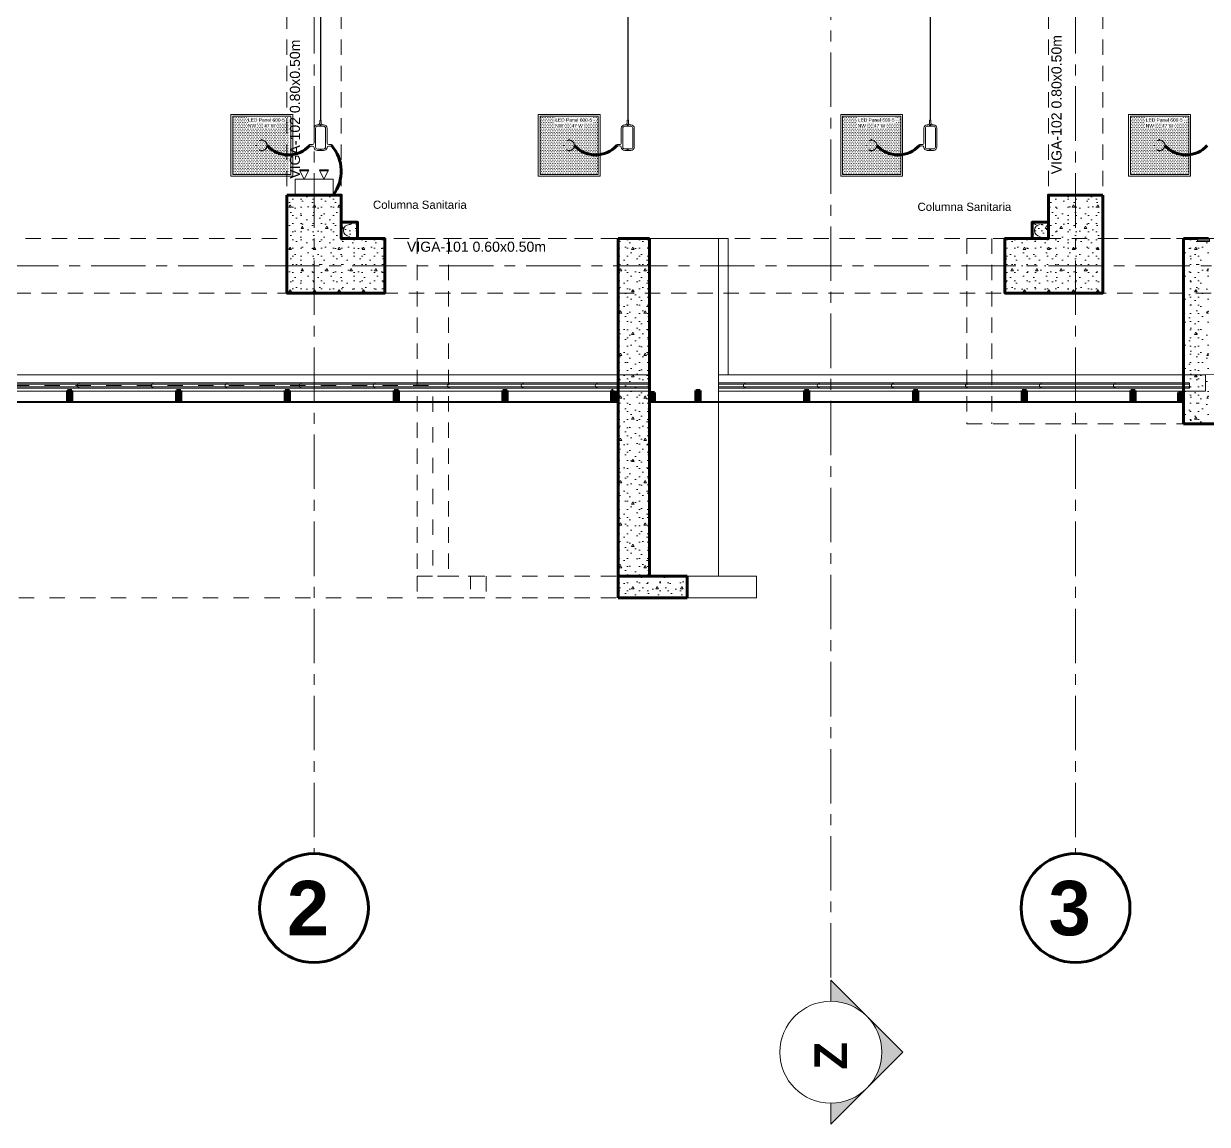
# Model space of a CAD drawing. Header units: inches. Extents: x -38 to 5698, y -33 to 92.
# Drawn here: x 291.15 to 302.03, y -0.44 to 9.67 of the extents above; entities that cross this region are included whole.
import ezdxf
from ezdxf.lldxf.tags import DXFTag

# ---------------------------------------------------------------- set-up
doc = ezdxf.new("R2010")
doc.units = ezdxf.units.IN
doc.header["$MEASUREMENT"] = 0
doc.set_wipeout_variables(frame=1)
for name, pattern in [('CONTINUA', [0]), ('DASHED', [0.75, 0.5, -0.25]), ('Hidden Line', [0.195611, 0.141111, -0.0545]), ('Línea Oculta', [0.195611, 0.141111, -0.0545]), ('Punto & Raya', [0.65, 0.5, -0.075, 0, -0.075]), ('Rayas', [0.282222, 0.141111, -0.141111]), ('Wipeout_Contour', [1, 0, -1])]:
    doc.linetypes.add(name, pattern=pattern)
for name, color, linetype, lineweight in [('00_IE_Luminarias', 6, 'Continuous', 30), ('ALUMBRADO_CONDUIT', 30, 'CONDUIT1', 30), ('CABLEADO EXT.', 3, 'PVCSUBT', 30), ('Luminarias', 5, 'Continuous', 20), ('pulsador', 4, 'Continuous', 40), ('Simb_Alumbrado', 140, 'CONTINUA', 30)]:
    doc.layers.add(name, color=color, linetype=linetype, lineweight=lineweight)
for name, color, linetype in [('02 _ ARQ _ ALB _ Ejes Generales', 7, 'Continuous'), ('02 _ ARQ _ ZON _ Espacio.3D', 7, 'Continuous'), ('08 _ STR _ EXT _ 06 Columnas', 7, 'Continuous'), ('08 _ STR _ EXT _ 07 Losa Aligerada', 7, 'Continuous'), ('08 _ STR _ EXT _ 08 Placas Inclinadas', 7, 'Continuous'), ('08 _ STR _ EXT _ 09 Vigas', 7, 'Continuous'), ('Acabado - Muros', 7, 'Continuous'), ('Estructura - 04 MURO', 7, 'Continuous'), ('Estructura - Carga', 7, 'Continuous'), ('Interior - Escaleras & Barandillas', 7, 'Continuous'), ('Marcador - Secciones', 251, 'Continuous'), ('MEP - HVAC', 7, 'Continuous'), ('Notas - Etiquetas', 251, 'Continuous')]:
    doc.layers.add(name, color=color, linetype=linetype)
doc.styles.add('Estilo_Generado_1', font='swisseb.ttf')
doc.styles.add('Estilo_Generado_4', font='swisse.ttf')
doc.styles.add('{18b73a54-fa43-428c-adcb-c1c7bbdf2c84}', font='Simplex.shx')
tags = doc.linetypes.add('CONDUIT', pattern='A,1.5,-0.210535,["con",{18b73a54-fa43-428c-adcb-c1c7bbdf2c84},S=0.2,R=0,X=0,Y=-0.065594],-0.702384', length=2.412919).pattern_tags.tags
tags[6] = DXFTag(74, 10)
tags = doc.linetypes.add('CONDUIT1', pattern='A,1,-0.19772,["con",{18b73a54-fa43-428c-adcb-c1c7bbdf2c84},S=0.2,R=0,X=0,Y=-0.065594],-0.593642', length=1.791362).pattern_tags.tags
tags[6] = DXFTag(74, 10)
tags = doc.linetypes.add('PVCSUBT', pattern='A,0.6,-0.3,0.6,-0.075691,["PVC",Standard,S=0.2,R=0,X=0,Y=-0.093724],-0.621005', length=2.196696).pattern_tags.tags
tags[10] = DXFTag(74, 10)
pattern_1 = [(0, (277.50004, 6e-09), (0, 0.3897114), [0.024375, -0.200625]), (0, (277.61254, 0.19486), (0, 0.3897114), [0.024375, -0.200625]), (60, (277.50004, 6e-09), (-0.3375, 0.194856), [0.024375, -0.200625]), (60, (277.72504, 6e-09), (-0.3375, 0.194856), [0.024375, -0.200625]), (120, (277.5244, 6e-09), (0.3375, 0.194856), [0.024375, -0.200625]), (120, (277.7494, 6e-09), (0.3375, 0.194856), [0.024375, -0.200625]), (0, (277.50004, 0.0375), (0, 0.075), [0, -0.075, 0, -0.1125]), (45, (277.53754, 0.0375), (-0.053033, 0.053033), [0, -0.05625, 0, -0.09375])]
pattern_2 = [(0, (277.50004, 6e-09), (0, 0.311769), [0.03, -0.15]), (0, (277.59004, 0.1559), (0, 0.311769), [0.03, -0.15]), (60, (277.50004, 6e-09), (-0.27, 0.1558846), [0.03, -0.15]), (60, (277.68004, 6e-09), (-0.27, 0.1558846), [0.03, -0.15]), (120, (277.53004, 6e-09), (0.27, 0.1558846), [0.03, -0.15]), (120, (277.71004, 6e-09), (0.27, 0.1558846), [0.03, -0.15]), (0, (277.50004, 0.03), (0, 0.06), [0, -0.06, 0, -0.09]), (45, (277.53004, 0.03), (-0.04242641, 0.04242641), [0, -0.045, 0, -0.075])]

# ---------------------------------------------------------------- blocks, each defined once
blk = doc.blocks.new('*U270')
at = {"layer": 'Luminarias', "linetype": 'DASHED', "lineweight": 0, "ltscale": 0.05}
blk.add_lwpolyline([(0, -0.005), (0, 0.005)], dxfattribs=at)
blk = doc.blocks.new('*U271')
at = {"color": 0, "linetype": 'ByBlock', "lineweight": -2, "transparency": 16777216}
for p, rotation in [((-0.05, 0), 90), ((0, -0.05), 180), ((0.05, 0), 269.9999999999999)]:
    blk.add_blockref('*U270', p, dxfattribs=dict(at, rotation=rotation))
blk.add_blockref('*U270', (0, 0.05), dxfattribs=at)
blk = doc.blocks.new('PANEL LED 50W')
at = {"layer": 'Luminarias'}
h = blk.add_hatch(dxfattribs=at)
h.set_pattern_fill('DOTS', color=4, scale=0.009097)
h.set_pattern_definition([(0, (0, -2e-14), (0.0072206, 0.01444116), [0, -0.01444116])])
h.paths.add_polyline_path([(-0.257, -0.257), (0.257, -0.257), (0.257, 0.257), (-0.257, 0.257)])
h.paths.add_polyline_path([(-0.13, 0.097), (0.185, 0.097), (0.185, 0.247), (-0.13, 0.247)], flags=24)
at = {"layer": 'Luminarias', "color": 4, "lineweight": 0}
for points in [[(-0.273, 0.273), (0.273, 0.273), (0.273, -0.273), (-0.273, -0.273)], [(-0.257, -0.257), (0.257, -0.257), (0.257, 0.257), (-0.257, 0.257)]]:
    blk.add_lwpolyline(points, close=True, dxfattribs=at)
at = {"layer": 'Luminarias', "color": 4, "linetype": 'DASHED', "lineweight": 0, "ltscale": 0.01}
blk.add_circle((0, 0), 0.0455, dxfattribs=at)
at = {"color": 4}
blk.add_blockref('*U271', (0, 0), dxfattribs=at)
at = {"layer": 'Luminarias', "color": 4, "insert": (-0.122, 0.239), "char_height": 0.03093, "width": 0.38285, "attachment_point": 1}
blk.add_mtext('{\\Ftxt|c0;LED Panel 600-5 - NW      47 W}', dxfattribs=at)
blk = doc.blocks.new('lumin 47')
at = {"layer": 'ALUMBRADO_CONDUIT', "xscale": 1.041283452965173, "yscale": 1.041283452965173, "zscale": 1.041283452965173}
blk.add_blockref('PANEL LED 50W', (-76.251, 24.243), dxfattribs=at)
blk = doc.blocks.new('CAJA OVAL TIPO L')
at = {"layer": 'Simb_Alumbrado', "lineweight": 13}
blk.add_lwpolyline([(-0.0491, -0.079), (-0.0491, -0.0343, -0.380413), (-0.0258, -0.0088), (-0.0258, -0.0088, 0.341426), (-0.0164, 0.0033), (-0.0164, 0.0236), (-0.0063, 0.0236), (-0.0063, 0.0033, 0.414214), (0.0063, -0.0092), (0.1138, -0.0092, -0.414214), (0.1388, -0.0343), (0.1388, -0.0382, 0.414214), (0.1513, -0.0508), (0.1716, -0.0508), (0.1716, -0.0609), (0.1513, -0.0609, 0.414214), (0.1388, -0.0734), (0.1388, -0.079, -0.414214), (0.1138, -0.104), (-0.0241, -0.104, -0.414214), (-0.0491, -0.079, 0.414214)], format="xyb", dxfattribs=at)
for points in [[(-0.0483, -0.0558), (-0.0395, -0.0558)], [(-0.0439, -0.0514), (-0.0439, -0.0602)], [(0.1323, -0.0558), (0.1411, -0.0558)], [(0.1367, -0.0514), (0.1367, -0.0602)]]:
    blk.add_lwpolyline(points, dxfattribs=at)
blk.add_lwpolyline([(-0.0241, -0.0199), (0.1138, -0.0199, -0.414214), (0.1282, -0.0343), (0.1282, -0.079, -0.414214), (0.1138, -0.0934), (-0.0241, -0.0934, -0.414214), (-0.0384, -0.079), (-0.0384, -0.0343, -0.414214)], format="xyb", close=True, dxfattribs=at)
for centre in [(-0.0439, -0.0558), (0.1367, -0.0558)]:
    blk.add_circle(centre, 0.00438, dxfattribs=at)
blk = doc.blocks.new('luz de emergencia')
at = {"color": 5, "lineweight": 40}
for p, q in [((164.149, 48.937, 0), (164.233, 48.937, 0)), ((164.331, 48.937, 0), (164.415, 48.937, 0))]:
    blk.add_line(p, q, dxfattribs=at)
at = {"layer": '00_IE_Luminarias', "color": 5, "linetype": 'Continuous', "lineweight": 13}
for p, q in [((164.191, 49.021, 0), (164.149, 48.937, 0)), ((164.233, 48.937, 0), (164.191, 49.021, 0)), ((164.373, 49.021, 0), (164.331, 48.937, 0)), ((164.415, 48.937, 0), (164.373, 49.021, 0))]:
    blk.add_line(p, q, dxfattribs=at)
at = {"layer": '00_IE_Luminarias', "color": 5, "linetype": 'Continuous', "lineweight": 13, "elevation": 0}
blk.add_lwpolyline([(164.457, 49.021), (164.107, 49.021), (164.107, 49.167), (164.457, 49.167)], close=True, dxfattribs=at)
blk = doc.blocks.new('CAJA CONDULET TIPO T.')
at = {"layer": 'Simb_Alumbrado', "lineweight": 13}
for p, q in [((76.2197, -3.9044), (76.2197, -3.8841)), ((76.2197, -3.8841), (76.2299, -3.8841)), ((76.2299, -3.8841), (76.2299, -3.9044)), ((76.1782, -4.0495), (76.1782, -3.942)), ((76.2032, -3.9169), (76.2072, -3.9169)), ((76.2424, -3.9169), (76.2479, -3.9169)), ((76.273, -3.942), (76.273, -4.0495)), ((76.1454, -4.0721), (76.1454, -4.062)), ((76.1454, -4.062), (76.1656, -4.062)), ((76.1656, -4.0721), (76.1454, -4.0721)), ((76.3058, -4.062), (76.2855, -4.062)), ((76.2855, -4.0721), (76.3058, -4.0721)), ((76.3058, -4.0721), (76.3058, -4.062)), ((76.1782, -4.0847), (76.1782, -4.0847)), ((76.2479, -4.1048), (76.2032, -4.1048))]:
    blk.add_line(p, q, dxfattribs=at)
blk.add_lwpolyline([(76.1888, -4.0798), (76.1888, -3.942, -0.414214), (76.2032, -3.9276), (76.2479, -3.9276, -0.414214), (76.2623, -3.942), (76.2623, -4.0798, -0.414214), (76.2479, -4.0942), (76.2032, -4.0942, -0.414214)], format="xyb", close=True, dxfattribs=at)
for points in [[(76.2204, -3.919), (76.2292, -3.919)], [(76.2248, -3.9234), (76.2248, -3.9146)], [(76.2204, -4.0996), (76.2292, -4.0996)], [(76.2248, -4.104), (76.2248, -4.0952)]]:
    blk.add_lwpolyline(points, dxfattribs=at)
for centre in [(76.2248, -3.919), (76.2248, -4.0996)]:
    blk.add_circle(centre, 0.00438, dxfattribs=at)
for centre, radius, start, end in [((76.2072, -3.9044), 0.0125, 270, 0), ((76.2424, -3.9044), 0.0125, 180, 270), ((76.2032, -3.942), 0.0251, 90, 180), ((76.2479, -3.942), 0.0251, 0, 90), ((76.1656, -4.0495), 0.0125, 270, 0), ((76.1656, -4.0847), 0.0125, 360, 90), ((76.2855, -4.0495), 0.0125, 180, 270), ((76.2855, -4.0847), 0.0125, 90, 180), ((76.2037, -4.0785), 0.0263, 193.44337, 268.89735), ((76.2474, -4.0785), 0.0263, 271.10265, 346.55663)]:
    blk.add_arc(centre, radius, start, end, dxfattribs=at)

msp = doc.modelspace()

# ---------------------------------------------------------------- hatches: boundary and pattern name
at = {"layer": '08 _ STR _ EXT _ 06 Columnas', "linetype": 'Continuous', "lineweight": 9}
h = msp.add_hatch(dxfattribs=at)
h.set_pattern_fill('HORMIGÓN_EN_MASA_0002', style=0, pattern_type=2)
h.set_pattern_definition(pattern_1)
h.paths.add_polyline_path([(293.57, 8.1), (293.57, 7.2), (294.47, 7.2), (294.47, 7.7), (294.07, 7.7), (294.07, 8.1)])
h = msp.add_hatch(dxfattribs=at)
h.set_pattern_fill('HORMIGÓN_EN_MASA_0002', style=0, pattern_type=2)
h.set_pattern_definition(pattern_1)
h.paths.add_polyline_path([(301.07, 8.1), (300.57, 8.1), (300.57, 7.7), (300.17, 7.7), (300.17, 7.2), (301.07, 7.2)])
at = {"layer": '08 _ STR _ EXT _ 08 Placas Inclinadas', "linetype": 'Continuous', "lineweight": 9}
h = msp.add_hatch(dxfattribs=at)
h.set_pattern_fill('HORMIGÓN_EN_MASA_0002', style=0, pattern_type=2)
h.set_pattern_definition(pattern_1)
h.paths.add_polyline_path([(301.812, 6.2), (301.812, 6.14), (302.043, 6.156), (302.043, 6.2)])
h = msp.add_hatch(dxfattribs=at)
h.set_pattern_fill('HORMIGÓN_EN_MASA_0002', style=0, pattern_type=2)
h.set_pattern_definition(pattern_1)
h.paths.add_polyline_path([(302.043, 6.156), (301.812, 6.14), (301.812, 6), (302.043, 6)])
at = {"layer": 'Acabado - Muros', "linetype": 'Continuous', "lineweight": 9}
for points in [[(291.048, 6.195), (291.57, 6.195), (291.57, 6.205), (291.048, 6.205)], [(291.58, 6.195), (292.57, 6.195), (292.57, 6.205), (291.58, 6.205)], [(292.58, 6.195), (293.57, 6.195), (293.57, 6.205), (292.58, 6.205)], [(293.58, 6.195), (294.57, 6.195), (294.57, 6.205), (293.58, 6.205)], [(294.58, 6.195), (295.57, 6.195), (295.57, 6.205), (294.58, 6.205)], [(295.58, 6.195), (296.57, 6.195), (296.57, 6.205), (295.58, 6.205)], [(296.58, 6.195), (296.587, 6.195), (296.587, 6.205), (296.58, 6.205)], [(299.344, 6.195), (299.344, 6.205), (298.354, 6.205), (298.354, 6.195)], [(300.344, 6.195), (300.344, 6.205), (299.354, 6.205), (299.354, 6.195)], [(301.344, 6.195), (301.344, 6.205), (300.354, 6.205), (300.354, 6.195)], [(301.783, 6.195), (301.783, 6.205), (301.354, 6.205), (301.354, 6.195)]]:
    msp.add_hatch(color=250, dxfattribs=at).paths.add_polyline_path(points)
at = {"layer": 'Acabado - Muros', "linetype": 'Continuous', "lineweight": 0}
for points in [[(291.555, 6.305), (291.555, 6.205), (291.595, 6.205), (291.595, 6.305)], [(292.555, 6.305), (292.555, 6.205), (292.595, 6.205), (292.595, 6.305)], [(293.555, 6.305), (293.555, 6.205), (293.595, 6.205), (293.595, 6.305)], [(294.555, 6.305), (294.555, 6.205), (294.595, 6.205), (294.595, 6.305)], [(295.555, 6.305), (295.555, 6.205), (295.595, 6.205), (295.595, 6.305)], [(296.555, 6.305), (296.555, 6.205), (296.569, 6.205), (296.569, 6.305)], [(296.569, 6.285), (296.569, 6.205), (296.615, 6.205), (296.615, 6.285)]]:
    msp.add_hatch(color=254, dxfattribs=at).paths.add_polyline_path(points)
at = {"layer": 'Estructura - Carga', "linetype": 'Continuous', "lineweight": 13}
h = msp.add_hatch(dxfattribs=at)
h.set_pattern_fill('HORMIGÓN_ARMADO_0002', color=251, style=0, pattern_type=2)
h.set_pattern_definition(pattern_2)
h.paths.add_polyline_path([(294.07, 7.7), (294.22, 7.7), (294.22, 7.85), (294.07, 7.85)])
h = msp.add_hatch(dxfattribs=at)
h.set_pattern_fill('HORMIGÓN_ARMADO_0002', color=251, style=0, pattern_type=2)
h.set_pattern_definition(pattern_2)
h.paths.add_polyline_path([(300.42, 7.7), (300.57, 7.7), (300.57, 7.85), (300.42, 7.85)])
at = {"layer": 'Marcador - Secciones', "linetype": 'Continuous', "lineweight": 13}
for points in [[(298.57, 0.888), (298.57, 0.694, -0.198912), (298.901, 0.557)], [(298.901, -0.106), (299.233, 0.225), (298.901, 0.557, -0.414214)], [(298.57, -0.437), (298.901, -0.106, -0.198912), (298.57, -0.243)]]:
    msp.add_hatch(color=7, dxfattribs=at).paths.add_polyline_path(points)

# ---------------------------------------------------------------- linework, layer by layer
at = {"layer": '02 _ ARQ _ ALB _ Ejes Generales', "color": 251, "linetype": 'Punto & Raya', "lineweight": 13}
msp.add_line((293.82, 45.9), (293.82, 2.05), dxfattribs=at)
at = {"layer": '02 _ ARQ _ ALB _ Ejes Generales', "color": 7, "linetype": 'Continuous', "lineweight": 60}
for centre in [(293.82, 1.55), (300.82, 1.55)]:
    msp.add_circle(centre, 0.5, dxfattribs=at)
at = {"layer": '02 _ ARQ _ ZON _ Espacio.3D', "color": 254, "linetype": 'Continuous', "lineweight": 0, "flags": 128}
msp.add_lwpolyline([(285.82, 11.584, 1.006545), (290.953, 6.45), (297.395, 6.45), (297.396, 7.7), (297.626, 7.7), (297.626, 6.451), (302.419, 6.45), (302.42, 7.7), (302.995, 7.7), (302.995, 17.35), (301.67, 17.35), (301.67, 16.9), (301.07, 16.9), (301.07, 16.3), (300.57, 16.3), (300.57, 17.35), (297.52, 17.35), (297.52, 26.596), (285.82, 26.596), (285.82, 22.766), (287.07, 22.766), (287.07, 22.498), (285.82, 22.498)], format="xyb", close=True, dxfattribs=at)
msp.add_lwpolyline([(301.07, 8.1), (301.07, 7.2), (300.17, 7.2), (300.17, 7.7), (300.57, 7.7), (300.57, 8.1), (301.07, 8.1)], dxfattribs=at)
at = {"layer": '08 _ STR _ EXT _ 06 Columnas', "color": 7, "linetype": 'Continuous', "lineweight": 80, "flags": 128}
for points in [[(293.57, 8.1), (293.57, 7.2), (294.47, 7.2), (294.47, 7.7), (294.07, 7.7), (294.07, 8.1)], [(301.07, 8.1), (301.07, 7.2), (300.17, 7.2), (300.17, 7.7), (300.57, 7.7), (300.57, 8.1)]]:
    msp.add_lwpolyline(points, close=True, dxfattribs=at)
at = {"layer": '08 _ STR _ EXT _ 07 Losa Aligerada', "color": 254, "linetype": 'Rayas', "lineweight": 18, "flags": 128}
msp.add_lwpolyline([(283.77, 20.489), (283.77, 4.4), (295.259, 4.4), (295.259, 4.6), (294.912, 4.6), (294.912, 6.35), (285.72, 6.35), (285.72, 20.085), (283.97, 20.085), (283.97, 20.489)], close=True, dxfattribs=at)
at = {"layer": '08 _ STR _ EXT _ 08 Placas Inclinadas', "color": 251, "linetype": 'Línea Oculta', "lineweight": 13}
for p, q in [((295.057, 7.7), (295.057, 4.6)), ((295.403, 4.6), (295.403, 4.4))]:
    msp.add_line(p, q, dxfattribs=at)
at = {"layer": '08 _ STR _ EXT _ 08 Placas Inclinadas', "color": 7, "linetype": 'Continuous', "lineweight": 80}
for p, q in [((296.615, 7.7), (296.615, 4.6)), ((296.615, 4.6), (296.615, 4.4))]:
    msp.add_line(p, q, dxfattribs=at)
at = {"layer": '08 _ STR _ EXT _ 08 Placas Inclinadas', "color": 251, "linetype": 'Línea Oculta', "lineweight": 13, "flags": 128}
for points in [[(294.768, 7.7), (294.768, 4.6)], [(294.768, 7.7), (296.615, 7.7)], [(299.82, 7.7), (301.812, 7.7)], [(299.82, 6), (301.812, 6)], [(294.768, 4.6), (294.768, 4.4)], [(294.768, 4.6), (296.615, 4.6)], [(294.768, 4.4), (296.615, 4.4)]]:
    msp.add_lwpolyline(points, dxfattribs=at)
at = {"layer": '08 _ STR _ EXT _ 08 Placas Inclinadas', "color": 7, "linetype": 'Continuous', "lineweight": 80, "flags": 128}
for points in [[(301.812, 7.7), (302.043, 7.7)], [(301.812, 6), (306.894, 6)]]:
    msp.add_lwpolyline(points, dxfattribs=at)
at = {"layer": '08 _ STR _ EXT _ 09 Vigas', "color": 251, "linetype": 'Hidden Line', "lineweight": 13}
for p, q in [((293.57, 7.7), (293.57, 16.9)), ((294.07, 7.7), (294.07, 16.9)), ((300.57, 7.7), (300.57, 16.9)), ((301.07, 7.7), (301.07, 16.9)), ((287.07, 7.7), (293.57, 7.7)), ((301.07, 7.7), (307.57, 7.7))]:
    msp.add_line(p, q, dxfattribs=at)
at = {"layer": 'Acabado - Muros', "color": 7, "linetype": 'Continuous', "lineweight": 60}
for p, q in [((291.555, 6.305), (291.555, 6.205)), ((291.595, 6.305), (291.555, 6.305)), ((291.595, 6.205), (291.555, 6.205)), ((291.595, 6.305), (291.595, 6.205)), ((292.555, 6.305), (292.555, 6.205)), ((292.595, 6.305), (292.555, 6.305)), ((292.595, 6.205), (292.555, 6.205)), ((292.595, 6.305), (292.595, 6.205)), ((293.555, 6.305), (293.555, 6.205)), ((293.595, 6.305), (293.555, 6.305)), ((293.595, 6.205), (293.555, 6.205)), ((293.595, 6.305), (293.595, 6.205)), ((294.555, 6.305), (294.555, 6.205)), ((294.595, 6.305), (294.555, 6.305)), ((294.595, 6.205), (294.555, 6.205)), ((294.595, 6.305), (294.595, 6.205)), ((295.555, 6.305), (295.555, 6.205)), ((295.595, 6.305), (295.555, 6.305)), ((295.595, 6.205), (295.555, 6.205)), ((295.595, 6.305), (295.595, 6.205)), ((296.555, 6.305), (296.555, 6.205)), ((296.569, 6.305), (296.555, 6.305)), ((296.615, 6.205), (296.555, 6.205)), ((296.569, 6.305), (296.569, 6.285)), ((296.615, 6.285), (296.569, 6.285)), ((296.615, 6.285), (296.615, 6.205)), ((298.369, 6.205), (298.329, 6.205)), ((299.369, 6.205), (299.329, 6.205)), ((300.369, 6.205), (300.329, 6.205)), ((301.369, 6.205), (301.329, 6.205)), ((301.812, 6.205), (301.765, 6.205))]:
    msp.add_line(p, q, dxfattribs=at)
at = {"layer": 'Acabado - Muros', "color": 7, "linetype": 'Continuous', "lineweight": 13, "flags": 128}
for points in [[(291.048, 6.195), (291.048, 6.205), (291.57, 6.205), (291.57, 6.195)], [(291.58, 6.195), (291.58, 6.205), (292.57, 6.205), (292.57, 6.195)], [(292.58, 6.195), (292.58, 6.205), (293.57, 6.205), (293.57, 6.195)], [(293.58, 6.195), (293.58, 6.205), (294.57, 6.205), (294.57, 6.195)], [(294.58, 6.195), (294.58, 6.205), (295.57, 6.205), (295.57, 6.195)], [(295.58, 6.195), (295.58, 6.205), (296.57, 6.205), (296.57, 6.195)], [(296.58, 6.195), (296.58, 6.205), (296.587, 6.205), (296.587, 6.195)], [(299.344, 6.195), (299.344, 6.205), (298.354, 6.205), (298.354, 6.195)], [(300.344, 6.195), (300.344, 6.205), (299.354, 6.205), (299.354, 6.195)], [(301.344, 6.195), (301.344, 6.205), (300.354, 6.205), (300.354, 6.195)], [(301.783, 6.195), (301.783, 6.205), (301.354, 6.205), (301.354, 6.195)]]:
    msp.add_lwpolyline(points, close=True, dxfattribs=at)
at = {"layer": 'ALUMBRADO_CONDUIT', "color": 30, "lineweight": 30, "ltscale": 0.4, "true_color": 0xf26722}
for p, q in [((293.879, 11.657), (293.879, 8.787)), ((296.703, 11.657), (296.703, 8.787)), ((299.484, 11.657), (299.484, 8.787))]:
    msp.add_line(p, q, dxfattribs=at)
at = {"layer": 'CABLEADO EXT.', "color": 3, "lineweight": 80}
for centre, radius, start, end in [((293.584, 8.731), 0.262, 221.6155, 318.3845), ((293.712, 8.32), 0.358, 322.1229, 41.5223), ((296.408, 8.731), 0.262, 221.6155, 318.3845), ((299.189, 8.731), 0.262, 221.6155, 318.3845), ((301.835, 8.731), 0.262, 221.6155, 318.3845)]:
    msp.add_arc(centre, radius, start, end, dxfattribs=at)
at = {"layer": 'Estructura - 04 MURO', "color": 7, "linetype": 'Continuous', "lineweight": 13, "flags": 128}
for points in [[(297.395, 6.45), (290.953, 6.45)], [(297.395, 6.3), (297.395, 6.45)], [(291.015, 6.3), (297.395, 6.3)]]:
    msp.add_lwpolyline(points, dxfattribs=at)
at = {"layer": 'Estructura - Carga', "color": 7, "linetype": 'Continuous', "lineweight": 80, "flags": 128}
for points in [[(294.07, 7.7), (294.22, 7.7), (294.22, 7.85), (294.07, 7.85)], [(300.42, 7.7), (300.57, 7.7), (300.57, 7.85), (300.42, 7.85)]]:
    msp.add_lwpolyline(points, close=True, dxfattribs=at)
at = {"layer": 'Interior - Escaleras & Barandillas', "color": 161, "linetype": 'Continuous', "lineweight": 13, "flags": 128}
for points in [[(291.662, 6.369, 1), (291.662, 6.331, 1)], [(292.342, 6.369, 1), (292.342, 6.331, 1)], [(293.022, 6.369, 1), (293.022, 6.331, 1)], [(293.703, 6.369, 1), (293.703, 6.331, 1)], [(294.383, 6.369, 1), (294.383, 6.331, 1)], [(295.064, 6.369, 1), (295.064, 6.331, 1)], [(295.744, 6.369, 1), (295.744, 6.331, 1)], [(296.424, 6.369, 1), (296.424, 6.331, 1)], [(297.105, 6.369, 1), (297.105, 6.331, 1)]]:
    msp.add_lwpolyline(points, format="xyb", dxfattribs=at)
at = {"layer": 'Marcador - Secciones', "color": 7, "linetype": 'Continuous', "lineweight": 13, "flags": 128}
for points in [[(298.901, 0.557), (298.57, 0.888), (298.57, 0.694, -0.198912)], [(298.901, -0.106), (298.57, -0.437), (298.57, -0.243, 0.198912)]]:
    msp.add_lwpolyline(points, format="xyb", dxfattribs=at)
msp.add_lwpolyline([(298.901, 0.557), (299.233, 0.225), (298.901, -0.106)], dxfattribs=at)
at = {"layer": 'Marcador - Secciones', "color": 7, "linetype": 'Continuous', "lineweight": 13}
msp.add_circle((298.57, 0.225), 0.468, dxfattribs=at)
at = {"layer": 'MEP - HVAC', "color": 7, "linetype": 'Continuous', "lineweight": 13, "flags": 128}
for points in [[(294.145, 7.721, -1), (294.145, 7.829)], [(300.495, 7.721, -1), (300.495, 7.829, -1)]]:
    msp.add_lwpolyline(points, format="xyb", dxfattribs=at)

# ---------------------------------------------------------------- block references
for p in [(369.591, -15.686), (372.416, -15.686), (375.196, -15.686), (377.843, -15.686)]:
    msp.add_blockref('lumin 47', p)
at = {"xscale": 1.253906979044094, "yscale": 1.253906979044094, "zscale": 1.253906979044094}
msp.add_blockref('CAJA CONDULET TIPO T.', (198.3, 13.657), dxfattribs=at)
at = {"layer": 'ALUMBRADO_CONDUIT', "linetype": 'CONDUIT', "lineweight": 30, "xscale": 1.253906979044094, "yscale": 1.253906979044094, "zscale": 1.253906979044094, "rotation": 90}
for p in [(296.633, 8.572), (299.414, 8.572)]:
    msp.add_blockref('CAJA OVAL TIPO L', p, dxfattribs=at)
at = {"layer": 'pulsador', "color": 4, "lineweight": 40, "xscale": -1, "rotation": 179.9990839526639}
msp.add_blockref('luz de emergencia', (129.539, 57.269, 0), dxfattribs=at)

# ---------------------------------------------------------------- texts
at = {"layer": '02 _ ARQ _ ALB _ Ejes Generales', "color": 7, "lineweight": 30, "char_height": 0.5, "attachment_point": 1, "style": 'Estilo_Generado_1'}
for s, insert in [('\\A1;{\\pql;\\pt0;\\fSwis721 Ex BT|b1|i0|c0|p34;2}', (293.571, 1.8)), ('\\A1;{\\pql;\\pt0;\\fSwis721 Ex BT|b1|i0|c0|p34;3}', (300.571, 1.8))]:
    msp.add_mtext(s, dxfattribs=dict(at, insert=insert))
at = {"layer": 'Marcador - Secciones', "color": 5, "lineweight": 25, "insert": (298.72, 0.064), "char_height": 0.3, "attachment_point": 7, "rotation": 90, "style": 'Estilo_Generado_1'}
msp.add_mtext('\\A1;{\\pql;\\pt0;\\fSwis721 Ex BT|b1|i0|c0|p34;Z}', dxfattribs=at)
at = {"layer": 'Notas - Etiquetas', "color": 8, "linetype": 'Continuous', "lineweight": 13, "char_height": 0.0925, "attachment_point": 1, "rotation": 90, "style": 'Estilo_Generado_4'}
for insert in [(293.598, 8.25), (300.598, 8.292)]:
    msp.add_mtext('\\A1;{\\pql;\\fSwis721 Ex BT|b0|i0|c0|p34;VIGA-102\\fSwis721 Ex BT|b0|i0|c0|p34; \\fSwis721 Ex BT|b0|i0|c0|p34;0.80\\fSwis721 Ex BT|b0|i0|c0|p34;x\\fSwis721 Ex BT|b0|i0|c0|p34;0.50\\fSwis721 Ex BT|b0|i0|c0|p34;m}', dxfattribs=dict(at, insert=insert))
at = {"layer": 'Notas - Etiquetas', "color": 8, "linetype": 'Continuous', "lineweight": 35, "char_height": 0.075, "attachment_point": 4, "style": 'Estilo_Generado_4'}
for insert in [(294.362, 8.011), (299.367, 7.992)]:
    msp.add_mtext('\\A1;{\\pql;\\fSwis721 Ex BT|b0|i0|c0|p34;Columna Sanitaria}', dxfattribs=dict(at, insert=insert))
at = {"layer": 'Notas - Etiquetas', "color": 8, "linetype": 'Continuous', "lineweight": 13, "insert": (294.674, 7.672), "char_height": 0.0925, "attachment_point": 1, "style": 'Estilo_Generado_4'}
msp.add_mtext('\\A1;{\\pql;\\fSwis721 Ex BT|b0|i0|c0|p34;VIGA-101\\fSwis721 Ex BT|b0|i0|c0|p34; \\fSwis721 Ex BT|b0|i0|c0|p34;0.60\\fSwis721 Ex BT|b0|i0|c0|p34;x\\fSwis721 Ex BT|b0|i0|c0|p34;0.50\\fSwis721 Ex BT|b0|i0|c0|p34;m}', dxfattribs=at)

# ---------------------------------------------------------------- wipeouts: each hides what was drawn before it
at = {"color": 254, "linetype": 'Wipeout_Contour', "lineweight": 0, "ltscale": 9728.997289}
msp.add_wipeout([(297.886, 4.4), (297.886, 4.6), (297.251, 4.6), (297.251, 4.4)], dxfattribs=at).dxf.layer = '08 _ STR _ EXT _ 08 Placas Inclinadas'

# ---------------------------------------------------------------- next in the draw order: hatches: boundary and pattern name
at = {"layer": '08 _ STR _ EXT _ 08 Placas Inclinadas', "linetype": 'Continuous', "lineweight": 9}
h = msp.add_hatch(dxfattribs=at)
h.set_pattern_fill('HORMIGÓN_EN_MASA_0002', style=0, pattern_type=2)
h.set_pattern_definition(pattern_1)
h.paths.add_polyline_path([(296.615, 4.6), (296.615, 4.4), (297.251, 4.4), (297.251, 4.6)])

# ---------------------------------------------------------------- next in the draw order: linework, layer by layer
at = {"layer": '08 _ STR _ EXT _ 08 Placas Inclinadas', "color": 7, "linetype": 'Continuous', "lineweight": 80}
msp.add_line((297.251, 4.4), (297.251, 4.6), dxfattribs=at)
at = {"layer": '08 _ STR _ EXT _ 08 Placas Inclinadas', "color": 7, "linetype": 'Continuous', "lineweight": 13, "flags": 128}
for points in [[(297.886, 4.4), (297.886, 4.6)], [(297.251, 4.4), (297.886, 4.4)]]:
    msp.add_lwpolyline(points, dxfattribs=at)
at = {"layer": '08 _ STR _ EXT _ 08 Placas Inclinadas', "color": 7, "linetype": 'Continuous', "lineweight": 80, "flags": 128}
msp.add_lwpolyline([(296.615, 4.4), (297.251, 4.4)], dxfattribs=at)

# ---------------------------------------------------------------- next in the draw order: wipeouts: each hides what was drawn before it
at = {"color": 254, "linetype": 'Wipeout_Contour', "lineweight": 0, "ltscale": 9737.847404}
msp.add_wipeout([(302.014, 6.45), (297.539, 6.45), (297.539, 6.3), (302.014, 6.3)], dxfattribs=at).dxf.layer = 'Estructura - 04 MURO'

# ---------------------------------------------------------------- next in the draw order: hatches: boundary and pattern name
at = {"layer": '08 _ STR _ EXT _ 08 Placas Inclinadas', "linetype": 'Continuous', "lineweight": 9}
h = msp.add_hatch(dxfattribs=at)
h.set_pattern_fill('HORMIGÓN_EN_MASA_0002', style=0, pattern_type=2)
h.set_pattern_definition(pattern_1)
h.paths.add_polyline_path([(302.043, 6.2), (302.043, 7.7), (301.812, 7.7), (301.812, 6.2)])
at = {"layer": 'Acabado - Muros', "linetype": 'Continuous', "lineweight": 0}
for points in [[(298.369, 6.305), (298.329, 6.305), (298.329, 6.205), (298.369, 6.205)], [(299.369, 6.305), (299.329, 6.305), (299.329, 6.205), (299.369, 6.205)], [(300.369, 6.305), (300.329, 6.305), (300.329, 6.205), (300.369, 6.205)], [(301.369, 6.305), (301.329, 6.305), (301.329, 6.205), (301.369, 6.205)], [(301.765, 6.285), (301.765, 6.205), (301.812, 6.205), (301.812, 6.285)]]:
    msp.add_hatch(color=254, dxfattribs=at).paths.add_polyline_path(points)

# ---------------------------------------------------------------- next in the draw order: linework, layer by layer
at = {"layer": '02 _ ARQ _ ALB _ Ejes Generales', "color": 251, "linetype": 'Punto & Raya', "lineweight": 13}
msp.add_line((300.82, 45.9), (300.82, 2.05), dxfattribs=at)
at = {"layer": '08 _ STR _ EXT _ 08 Placas Inclinadas', "color": 251, "linetype": 'Línea Oculta', "lineweight": 13}
msp.add_line((300.051, 7.7), (300.051, 6), dxfattribs=at)
at = {"layer": '08 _ STR _ EXT _ 08 Placas Inclinadas', "color": 7, "linetype": 'Continuous', "lineweight": 80}
msp.add_line((301.812, 7.7), (301.812, 6), dxfattribs=at)
at = {"layer": '08 _ STR _ EXT _ 08 Placas Inclinadas', "color": 251, "linetype": 'Línea Oculta', "lineweight": 13, "flags": 128}
msp.add_lwpolyline([(299.82, 7.7), (299.82, 6)], dxfattribs=at)
at = {"layer": 'Acabado - Muros', "color": 7, "linetype": 'Continuous', "lineweight": 60}
for p, q in [((298.369, 6.305), (298.329, 6.305)), ((298.329, 6.305), (298.329, 6.205)), ((298.369, 6.305), (298.369, 6.205)), ((299.369, 6.305), (299.329, 6.305)), ((299.329, 6.305), (299.329, 6.205)), ((299.369, 6.305), (299.369, 6.205)), ((300.369, 6.305), (300.329, 6.305)), ((300.329, 6.305), (300.329, 6.205)), ((300.369, 6.305), (300.369, 6.205)), ((301.369, 6.305), (301.329, 6.305)), ((301.329, 6.305), (301.329, 6.205)), ((301.369, 6.305), (301.369, 6.205)), ((301.765, 6.285), (301.765, 6.205)), ((301.812, 6.285), (301.765, 6.285)), ((301.812, 6.285), (301.812, 6.205))]:
    msp.add_line(p, q, dxfattribs=at)
at = {"layer": 'Estructura - 04 MURO', "color": 7, "linetype": 'Continuous', "lineweight": 13, "flags": 128}
for points in [[(302.014, 6.45), (297.539, 6.45)], [(297.539, 6.45), (297.539, 6.3)], [(302.014, 6.3), (302.014, 6.45)], [(297.539, 6.3), (302.014, 6.3)]]:
    msp.add_lwpolyline(points, dxfattribs=at)
at = {"layer": 'Interior - Escaleras & Barandillas', "color": 161, "linetype": 'Continuous', "lineweight": 13}
for p, q in [((301.867, 6.375), (290.971, 6.375)), ((301.867, 6.363), (290.976, 6.363)), ((290.986, 6.338), (301.867, 6.338)), ((290.992, 6.325), (301.867, 6.325)), ((301.867, 6.325), (301.867, 6.375))]:
    msp.add_line(p, q, dxfattribs=at)
at = {"layer": 'Interior - Escaleras & Barandillas', "color": 161, "linetype": 'Continuous', "lineweight": 13, "flags": 128}
for points in [[(297.785, 6.369, 1), (297.785, 6.331, 1)], [(298.465, 6.369, 1), (298.465, 6.331, 1)], [(299.146, 6.369, 1), (299.146, 6.331, 1)], [(299.826, 6.369, 1), (299.826, 6.331, 1)], [(300.507, 6.369, 1), (300.507, 6.331, 1)], [(301.187, 6.369, 1), (301.187, 6.331, 1)]]:
    msp.add_lwpolyline(points, format="xyb", dxfattribs=at)
at = {"layer": 'Marcador - Secciones', "color": 251, "linetype": 'Punto & Raya', "lineweight": 13}
msp.add_line((298.57, 46.211), (298.57, 0.888), dxfattribs=at)

# ---------------------------------------------------------------- next in the draw order: wipeouts: each hides what was drawn before it
at = {"color": 254, "linetype": 'Wipeout_Contour', "lineweight": 0, "ltscale": 9727.628023}
msp.add_wipeout([(297.539, 4.6), (297.539, 7.7), (296.904, 7.7), (296.904, 4.6)], dxfattribs=at).dxf.layer = '08 _ STR _ EXT _ 08 Placas Inclinadas'
at = {"color": 254, "linetype": 'Wipeout_Contour', "lineweight": 0, "ltscale": 9746.73877}
msp.add_wipeout([(302.05, 7.695), (301.941, 7.695), (301.941, 7.675), (302.05, 7.675)], dxfattribs=at).dxf.layer = 'Acabado - Muros'

# ---------------------------------------------------------------- next in the draw order: hatches: boundary and pattern name
at = {"layer": '08 _ STR _ EXT _ 08 Placas Inclinadas', "linetype": 'Continuous', "lineweight": 9}
h = msp.add_hatch(dxfattribs=at)
h.set_pattern_fill('HORMIGÓN_EN_MASA_0002', style=0, pattern_type=2)
h.set_pattern_definition(pattern_1)
h.paths.add_polyline_path([(296.615, 7.7), (296.615, 4.6), (296.904, 4.6), (296.904, 7.7)])
at = {"layer": 'Acabado - Muros', "linetype": 'Continuous', "lineweight": 0}
h = msp.add_hatch(dxfattribs=at)
h.set_pattern_fill('CONTRACHAPADO_0002', color=254, style=0, pattern_type=2)
h.set_pattern_definition([(0, (277.500038, 6e-09), (0, 0.03), [])])
h.paths.add_polyline_path([(302.05, 7.695), (301.941, 7.695), (301.941, 7.675), (302.05, 7.675)])
for points in [[(296.95, 6.285), (296.904, 6.285), (296.904, 6.205), (296.95, 6.205)], [(297.369, 6.305), (297.329, 6.305), (297.329, 6.205), (297.369, 6.205)]]:
    msp.add_hatch(color=254, dxfattribs=at).paths.add_polyline_path(points)
at = {"layer": 'Acabado - Muros', "linetype": 'Continuous', "lineweight": 9}
for points in [[(297.344, 6.195), (297.344, 6.205), (296.933, 6.205), (296.933, 6.195)], [(298.344, 6.195), (298.344, 6.205), (297.354, 6.205), (297.354, 6.195)]]:
    msp.add_hatch(color=250, dxfattribs=at).paths.add_polyline_path(points)

# ---------------------------------------------------------------- next in the draw order: linework, layer by layer
at = {"layer": '02 _ ARQ _ ALB _ Ejes Generales', "color": 251, "linetype": 'Punto & Raya', "lineweight": 13}
msp.add_line((333.07, 7.45), (282.345, 7.45), dxfattribs=at)
at = {"layer": '08 _ STR _ EXT _ 08 Placas Inclinadas', "color": 7, "linetype": 'Continuous', "lineweight": 80}
msp.add_line((296.904, 4.6), (296.904, 7.7), dxfattribs=at)
at = {"layer": '08 _ STR _ EXT _ 08 Placas Inclinadas', "color": 7, "linetype": 'Continuous', "lineweight": 80, "flags": 128}
for points in [[(296.615, 7.7), (296.904, 7.7)], [(296.615, 4.6), (297.251, 4.6)]]:
    msp.add_lwpolyline(points, dxfattribs=at)
at = {"layer": '08 _ STR _ EXT _ 08 Placas Inclinadas', "color": 7, "linetype": 'Continuous', "lineweight": 13, "flags": 128}
for points in [[(296.904, 7.7), (297.539, 7.7)], [(297.539, 4.6), (297.539, 7.7)], [(296.904, 4.6), (297.886, 4.6)]]:
    msp.add_lwpolyline(points, dxfattribs=at)
at = {"layer": '08 _ STR _ EXT _ 09 Vigas', "color": 251, "linetype": 'Hidden Line', "lineweight": 13}
for p, q in [((294.07, 7.7), (300.57, 7.7)), ((329.07, 7.2), (286.57, 7.2))]:
    msp.add_line(p, q, dxfattribs=at)
at = {"layer": 'Acabado - Muros', "color": 7, "linetype": 'Continuous', "lineweight": 60}
for p, q in [((296.904, 6.285), (296.904, 6.205)), ((296.95, 6.285), (296.904, 6.285)), ((296.95, 6.205), (296.904, 6.205)), ((296.95, 6.285), (296.95, 6.205)), ((297.369, 6.305), (297.329, 6.305)), ((297.329, 6.305), (297.329, 6.205)), ((297.369, 6.205), (297.329, 6.205)), ((297.369, 6.305), (297.369, 6.205))]:
    msp.add_line(p, q, dxfattribs=at)
at = {"layer": 'Acabado - Muros', "color": 7, "linetype": 'Continuous', "lineweight": 13, "flags": 128}
for points in [[(302.05, 7.695), (302.05, 7.675), (301.941, 7.675), (301.941, 7.695)], [(297.344, 6.195), (297.344, 6.205), (296.933, 6.205), (296.933, 6.195)], [(298.344, 6.195), (298.344, 6.205), (297.354, 6.205), (297.354, 6.195)]]:
    msp.add_lwpolyline(points, close=True, dxfattribs=at)

doc.saveas('drawing.dxf')
